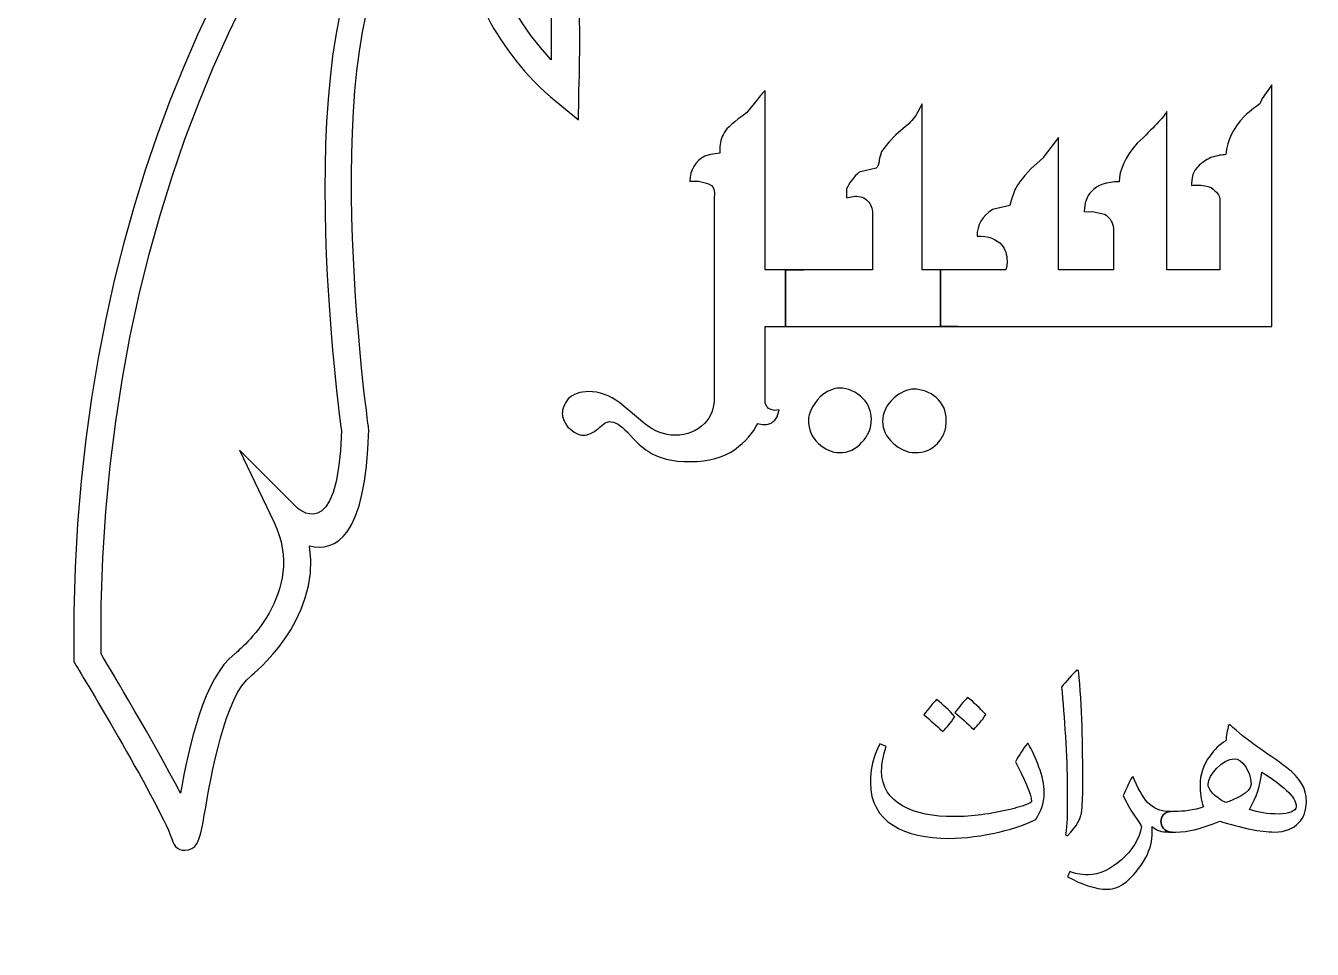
# Model space of a CAD drawing. Header units: millimetres. Extents: x -98 to 20, y -25 to 25.
# Drawn here: x -10.22 to -1.22, y -0.72 to 5.73 of the extents above; entities that cross this region are included whole.
import ezdxf

# ---------------------------------------------------------------- set-up
doc = ezdxf.new("R2010")
doc.units = ezdxf.units.MM
doc.header["$MEASUREMENT"] = 0
doc.layers.add('Layer 1', color=7, linetype='Continuous')

msp = doc.modelspace()

# ---------------------------------------------------------------- linework, layer by layer
at = {"layer": 'Layer 1', "color": 250, "lineweight": 18}
msp.add_open_spline([(-16.8224, 19.7584), (-16.8224, 19.7584), (16.9776, 19.7584), (16.9776, 19.7584), (18.6299, 19.7584), (19.9776, 18.4107), (19.9776, 16.7584), (19.9776, 16.7584), (19.9776, -17.0416), (19.9776, -17.0416), (19.9776, -18.6939), (18.6299, -20.0416), (16.9776, -20.0416), (16.9776, -20.0416), (-16.8224, -20.0416), (-16.8224, -20.0416), (-18.4747, -20.0416), (-19.8224, -18.6939), (-19.8224, -17.0416), (-19.8224, -17.0416), (-19.8224, 16.7584), (-19.8224, 16.7584), (-19.8224, 18.4107), (-18.4747, 19.7584), (-16.8224, 19.7584)], degree=3, knots=[0, 0, 0, 0, 0.125, 0.125, 0.125, 0.25, 0.25, 0.25, 0.375, 0.375, 0.375, 0.5, 0.5, 0.5, 0.625, 0.625, 0.625, 0.75, 0.75, 0.75, 0.875, 0.875, 0.875, 1, 1, 1, 1], dxfattribs=at)
at = {"layer": 'Layer 1', "color": 240}
for points, knots in [([(3.295, 11.0813), (3.295, 11.0813), (3.3156, 11.0739), (3.3156, 11.0739), (3.3349, 11.0674), (10.1292, 8.8262), (10.0527, 1.3445), (10.0527, 1.3445), (10.0524, 1.3182), (10.0524, 1.3182), (10.0524, 1.3182), (10.0393, 1.2963), (10.0393, 1.2963), (10.0378, 1.2937), (9.4707, 0.3562), (9.3669, 0.0794), (9.3521, 0.0158), (9.3151, -0.0095), (9.2535, 0.0014), (9.2535, 0.0014), (9.2513, 0.0017), (9.2513, 0.0017), (9.1794, 0.016), (9.164, 0.106), (9.1403, 0.2435), (9.0927, 0.5205), (8.996, 1.0813), (8.8135, 1.2185), (8.8135, 1.2185), (8.8112, 1.2203), (8.8112, 1.2203), (8.8097, 1.2215), (8.3261, 1.6), (8.4043, 2.1269), (8.2271, 2.0815), (8.0094, 2.183), (7.9918, 2.9373), (7.9918, 2.9373), (7.9926, 2.9518), (7.9926, 2.9518), (7.9937, 2.96), (8.3823, 5.7114), (7.7541, 6.4302), (7.6766, 6.3236), (7.534, 6.1962), (7.3436, 6.3181), (7.2864, 6.0637), (7.1253, 5.5933), (6.6818, 5.2318), (6.6818, 5.2318), (6.5258, 5.1046), (6.5258, 5.1046), (6.5258, 5.3615), (6.5052, 5.6908), (6.5266, 5.9325), (6.5266, 5.9333), (6.5628, 6.2312), (6.3203, 6.2333), (6.2439, 6.2271), (5.7945, 6.2198), (5.6692, 6.8729), (5.6692, 6.8729), (5.4, 6.5295), (5.4, 6.5295), (5.4, 6.5295), (5.3644, 6.7431), (5.3644, 6.7431), (5.3643, 6.7441), (5.2991, 7.1329), (4.9607, 7.1962), (4.9607, 7.1962), (4.9469, 7.1987), (4.9469, 7.1987), (4.9469, 7.1987), (4.9334, 7.206), (4.9334, 7.206), (4.9318, 7.2069), (4.3265, 7.5377), (4.452, 8.3751), (4.4275, 8.4907), (4.2459, 9.2623), (3.689, 9.6173), (3.7578, 9.4877), (3.8255, 9.3271), (3.8746, 9.1509), (3.9484, 8.8854), (3.9872, 8.5793), (3.9349, 8.2857), (3.9349, 8.2857), (3.9207, 8.2065), (3.9207, 8.2065), (3.9207, 8.2065), (3.8407, 8.2065), (3.8407, 8.2065), (3.8385, 8.2065), (3.118, 8.2067), (2.5875, 8.7552), (2.4425, 8.5711), (2.0962, 8.2724), (1.6525, 8.8384), (1.6138, 8.865), (1.4105, 8.9977), (1.2461, 8.9639), (1.2997, 8.7883), (1.3879, 8.6154), (1.5222, 8.4527), (1.5222, 8.4527), (1.6153, 8.3399), (1.6153, 8.3399), (1.6153, 8.3399), (1.4747, 8.2997), (1.4747, 8.2997), (1.4739, 8.2995), (1.1564, 8.2074), (0.8366, 8.5548), (0.8366, 8.5548), (0.8279, 8.5641), (0.8279, 8.5641), (0.8279, 8.5641), (0.8216, 8.5768), (0.8216, 8.5768), (0.8216, 8.5768), (0.8151, 8.5921), (0.8051, 8.6201), (0.8051, 8.6201), (0.7948, 8.6186), (0.7948, 8.6186), (0.3951, 8.0976), (0.0085, 8.216), (-0.2377, 8.3962), (-0.3378, 8.4693), (-0.4131, 8.5536), (-0.4546, 8.6053), (-0.4906, 8.6042), (-0.5283, 8.6088), (-0.5644, 8.624), (-0.5754, 8.5937), (-0.5825, 8.5768), (-0.5825, 8.5768), (-0.5825, 8.5768), (-0.589, 8.5639), (-0.589, 8.5639), (-0.589, 8.5639), (-0.5983, 8.5541), (-0.5983, 8.5541), (-0.9228, 8.2077), (-1.2432, 8.2995), (-1.244, 8.2997), (-1.244, 8.2997), (-1.3857, 8.3402), (-1.3857, 8.3402), (-1.3857, 8.3402), (-1.2911, 8.453), (-1.2911, 8.453), (-1.1661, 8.602), (-1.0806, 8.7596), (-1.0252, 8.9199), (-1.189, 8.9887), (-1.4208, 8.8445), (-1.4745, 8.8085), (-1.9208, 8.239), (-2.2679, 8.5419), (-2.4112, 8.7246), (-2.942, 8.1762), (-3.6633, 8.176), (-3.6654, 8.176), (-3.6654, 8.176), (-3.7455, 8.176), (-3.7455, 8.176), (-3.7455, 8.176), (-3.7596, 8.2549), (-3.7596, 8.2549), (-3.812, 8.5485), (-3.7733, 8.8547), (-3.6994, 9.1203), (-3.6504, 9.2966), (-3.5825, 9.4573), (-3.5135, 9.5869), (-4.071, 9.232), (-4.2527, 8.4603), (-4.2771, 8.3446), (-4.1512, 7.5072), (-4.7573, 7.1764), (-4.7589, 7.1755), (-4.7589, 7.1755), (-4.7724, 7.1682), (-4.7724, 7.1682), (-4.7724, 7.1682), (-4.7862, 7.1658), (-4.7862, 7.1658), (-5.125, 7.1024), (-5.1902, 6.7136), (-5.1903, 6.7126), (-5.1903, 6.7126), (-5.2258, 6.4991), (-5.2258, 6.4991), (-5.2258, 6.4991), (-5.4958, 6.8424), (-5.4958, 6.8424), (-5.6209, 6.1892), (-6.0705, 6.1964), (-6.147, 6.2025), (-6.3897, 6.2005), (-6.3536, 5.9029), (-6.3536, 5.9021), (-6.3322, 5.6604), (-6.3528, 5.3312), (-6.3528, 5.0744), (-6.3528, 5.0744), (-6.5088, 5.2013), (-6.5088, 5.2013), (-6.9531, 5.5629), (-7.1141, 6.0333), (-7.1711, 6.2877), (-7.3618, 6.1659), (-7.5046, 6.2932), (-7.5822, 6.3998), (-8.2112, 5.6812), (-7.8219, 2.9295), (-7.8208, 2.9213), (-7.8208, 2.9213), (-7.82, 2.9064), (-7.82, 2.9064), (-7.8378, 2.1518), (-8.0559, 2.0507), (-8.2334, 2.0962), (-8.1545, 1.5695), (-8.6387, 1.191), (-8.6402, 1.1898), (-8.6402, 1.1898), (-8.6425, 1.188), (-8.6425, 1.188), (-8.8253, 1.0508), (-8.922, 0.4902), (-8.9696, 0.2132), (-8.9933, 0.0754), (-9.0098, -0.0147), (-9.0807, -0.0288), (-9.0807, -0.0288), (-9.0829, -0.0291), (-9.0829, -0.0291), (-9.1445, -0.0399), (-9.1815, -0.0147), (-9.1963, 0.0488), (-9.3004, 0.3256), (-9.8679, 1.2632), (-9.8694, 1.2658), (-9.8694, 1.2658), (-9.8826, 1.2877), (-9.8826, 1.2877), (-9.8826, 1.2877), (-9.8829, 1.314), (-9.8829, 1.314), (-9.953, 8.1709), (-4.2474, 10.6257), (-3.2792, 10.993), (-3.5638, 10.9965), (-3.8344, 11.1225), (-3.8744, 11.571), (-3.8744, 11.571), (-3.8855, 11.6962), (-3.8855, 11.6962), (-3.8855, 11.6962), (-3.7619, 11.6731), (-3.7619, 11.6731), (-3.7605, 11.6729), (-3.233, 11.5586), (-3.1101, 11.8962), (-3.1101, 11.8962), (-3.1053, 11.9092), (-3.1053, 11.9092), (-3.1053, 11.9092), (-3.0977, 11.9197), (-3.0977, 11.9197), (-3.097, 11.9208), (-2.8751, 12.2472), (-2.6154, 12.4402), (-2.6154, 12.4402), (-3.0393, 12.7717), (-3.0393, 12.7717), (-3.0393, 12.7717), (-2.9486, 12.8474), (-2.9486, 12.8474), (-2.9461, 12.8495), (-2.1158, 13.5384), (-1.28, 13.4252), (-1.309, 13.6561), (-1.3096, 14.1132), (-0.9438, 14.431), (-0.9438, 14.431), (-0.9438, 14.8052), (-0.9438, 14.8052), (-0.9438, 14.8052), (-0.4886, 14.8052), (-0.4886, 14.8052), (-0.462, 14.9857), (-0.3571, 15.3867), (0.0535, 15.5036), (0.0535, 15.5036), (0.0959, 15.5156), (0.0959, 15.5156), (0.0959, 15.5156), (0.1327, 15.4912), (0.1327, 15.4912), (0.134, 15.4904), (0.553, 15.2061), (0.5704, 14.8052), (0.5704, 14.8052), (1.2491, 14.8052), (1.2491, 14.8052), (1.2491, 14.8052), (1.2491, 14.3459), (1.2491, 14.3459), (1.347, 14.2285), (1.6991, 13.764), (1.5191, 13.3516), (1.8865, 13.3511), (2.7155, 13.2916), (3.0892, 12.7935), (3.0892, 12.7935), (3.1431, 12.7214), (3.1431, 12.7214), (3.1431, 12.7214), (2.8134, 12.4438), (2.8134, 12.4438), (2.9345, 12.3622), (3.1181, 12.2227), (3.1762, 12.0922), (3.1762, 12.0922), (3.1778, 12.0889), (3.1778, 12.0889), (3.1783, 12.0876), (3.3601, 11.5906), (4.0039, 11.6921), (4.0039, 11.6921), (4.1617, 11.7169), (4.1617, 11.7169), (4.1617, 11.7169), (4.1085, 11.5661), (4.1085, 11.5661), (4.1079, 11.5645), (3.9411, 11.0837), (3.295, 11.0813)], [0, 0, 0, 0, 0.008772, 0.008772, 0.008772, 0.017544, 0.017544, 0.017544, 0.026316, 0.026316, 0.026316, 0.035088, 0.035088, 0.035088, 0.04386, 0.04386, 0.04386, 0.052632, 0.052632, 0.052632, 0.061404, 0.061404, 0.061404, 0.070175, 0.070175, 0.070175, 0.078947, 0.078947, 0.078947, 0.087719, 0.087719, 0.087719, 0.096491, 0.096491, 0.096491, 0.105263, 0.105263, 0.105263, 0.114035, 0.114035, 0.114035, 0.122807, 0.122807, 0.122807, 0.131579, 0.131579, 0.131579, 0.140351, 0.140351, 0.140351, 0.149123, 0.149123, 0.149123, 0.157895, 0.157895, 0.157895, 0.166667, 0.166667, 0.166667, 0.175439, 0.175439, 0.175439, 0.184211, 0.184211, 0.184211, 0.192982, 0.192982, 0.192982, 0.201754, 0.201754, 0.201754, 0.210526, 0.210526, 0.210526, 0.219298, 0.219298, 0.219298, 0.22807, 0.22807, 0.22807, 0.236842, 0.236842, 0.236842, 0.245614, 0.245614, 0.245614, 0.254386, 0.254386, 0.254386, 0.263158, 0.263158, 0.263158, 0.27193, 0.27193, 0.27193, 0.280702, 0.280702, 0.280702, 0.289474, 0.289474, 0.289474, 0.298246, 0.298246, 0.298246, 0.307018, 0.307018, 0.307018, 0.315789, 0.315789, 0.315789, 0.324561, 0.324561, 0.324561, 0.333333, 0.333333, 0.333333, 0.342105, 0.342105, 0.342105, 0.350877, 0.350877, 0.350877, 0.359649, 0.359649, 0.359649, 0.368421, 0.368421, 0.368421, 0.377193, 0.377193, 0.377193, 0.385965, 0.385965, 0.385965, 0.394737, 0.394737, 0.394737, 0.403509, 0.403509, 0.403509, 0.412281, 0.412281, 0.412281, 0.421053, 0.421053, 0.421053, 0.429825, 0.429825, 0.429825, 0.438596, 0.438596, 0.438596, 0.447368, 0.447368, 0.447368, 0.45614, 0.45614, 0.45614, 0.464912, 0.464912, 0.464912, 0.473684, 0.473684, 0.473684, 0.482456, 0.482456, 0.482456, 0.491228, 0.491228, 0.491228, 0.5, 0.5, 0.5, 0.508772, 0.508772, 0.508772, 0.517544, 0.517544, 0.517544, 0.526316, 0.526316, 0.526316, 0.535088, 0.535088, 0.535088, 0.54386, 0.54386, 0.54386, 0.552632, 0.552632, 0.552632, 0.561404, 0.561404, 0.561404, 0.570175, 0.570175, 0.570175, 0.578947, 0.578947, 0.578947, 0.587719, 0.587719, 0.587719, 0.596491, 0.596491, 0.596491, 0.605263, 0.605263, 0.605263, 0.614035, 0.614035, 0.614035, 0.622807, 0.622807, 0.622807, 0.631579, 0.631579, 0.631579, 0.640351, 0.640351, 0.640351, 0.649123, 0.649123, 0.649123, 0.657895, 0.657895, 0.657895, 0.666667, 0.666667, 0.666667, 0.675439, 0.675439, 0.675439, 0.684211, 0.684211, 0.684211, 0.692982, 0.692982, 0.692982, 0.701754, 0.701754, 0.701754, 0.710526, 0.710526, 0.710526, 0.719298, 0.719298, 0.719298, 0.72807, 0.72807, 0.72807, 0.736842, 0.736842, 0.736842, 0.745614, 0.745614, 0.745614, 0.754386, 0.754386, 0.754386, 0.763158, 0.763158, 0.763158, 0.77193, 0.77193, 0.77193, 0.780702, 0.780702, 0.780702, 0.789474, 0.789474, 0.789474, 0.798246, 0.798246, 0.798246, 0.807018, 0.807018, 0.807018, 0.815789, 0.815789, 0.815789, 0.824561, 0.824561, 0.824561, 0.833333, 0.833333, 0.833333, 0.842105, 0.842105, 0.842105, 0.850877, 0.850877, 0.850877, 0.859649, 0.859649, 0.859649, 0.868421, 0.868421, 0.868421, 0.877193, 0.877193, 0.877193, 0.885965, 0.885965, 0.885965, 0.894737, 0.894737, 0.894737, 0.903509, 0.903509, 0.903509, 0.912281, 0.912281, 0.912281, 0.921053, 0.921053, 0.921053, 0.929825, 0.929825, 0.929825, 0.938596, 0.938596, 0.938596, 0.947368, 0.947368, 0.947368, 0.95614, 0.95614, 0.95614, 0.964912, 0.964912, 0.964912, 0.973684, 0.973684, 0.973684, 0.982456, 0.982456, 0.982456, 0.991228, 0.991228, 0.991228, 1, 1, 1, 1]), ([(-3.0781, 10.8626), (-3.0973, 10.8561), (-9.7512, 8.6627), (-9.692, 1.3412), (-9.6244, 1.2289), (-9.3187, 0.7183), (-9.1365, 0.3679), (-9.0784, 0.6893), (-8.9711, 1.1797), (-8.7568, 1.3405), (-8.7203, 1.3701), (-8.2456, 1.7664), (-8.4821, 2.26), (-8.4821, 2.26), (-8.7234, 2.7638), (-8.7234, 2.7638), (-8.7234, 2.7638), (-8.3285, 2.3688), (-8.3285, 2.3688), (-8.3277, 2.3681), (-8.0326, 2.0736), (-8.011, 2.9031), (-8.0329, 3.0616), (-8.427, 6.0021), (-7.6195, 6.6266), (-7.6195, 6.6266), (-7.524, 6.7003), (-7.524, 6.7003), (-7.524, 6.7003), (-7.4741, 6.5904), (-7.4741, 6.5904), (-7.4739, 6.5897), (-7.3578, 6.3254), (-7.1787, 6.537), (-7.1787, 6.537), (-7.023, 6.7208), (-7.023, 6.7208), (-7.023, 6.7208), (-7.0104, 6.4802), (-7.0104, 6.4802), (-7.0104, 6.4787), (-6.9723, 5.9422), (-6.5442, 5.4935), (-6.5442, 5.4935), (-6.5442, 5.8925), (-6.5442, 5.8925), (-6.5499, 5.9551), (-6.5746, 6.3939), (-6.1446, 6.3939), (-6.1446, 6.3939), (-6.1312, 6.3928), (-6.1312, 6.3928), (-6.1301, 6.3927), (-5.7026, 6.3317), (-5.6582, 7.0881), (-5.6582, 7.0881), (-5.6433, 7.3396), (-5.6433, 7.3396), (-5.6433, 7.3396), (-5.3201, 6.9283), (-5.3201, 6.9283), (-5.2522, 7.0845), (-5.1121, 7.2917), (-4.8377, 7.3501), (-4.766, 7.3946), (-4.3622, 7.6768), (-4.4681, 8.3325), (-4.4681, 8.3325), (-4.4707, 8.349), (-4.4707, 8.349), (-4.4707, 8.349), (-4.4678, 8.365), (-4.4678, 8.365), (-4.4672, 8.3686), (-4.2302, 9.6312), (-3.2683, 9.9045), (-3.2683, 9.9045), (-3.2609, 9.9067), (-3.2609, 9.9067), (-3.2609, 9.9067), (-3.2045, 9.7241), (-3.2045, 9.7241), (-3.2592, 9.7054), (-3.4144, 9.4323), (-3.5154, 9.0695), (-3.5754, 8.8535), (-3.6102, 8.6092), (-3.5834, 8.3723), (-3.3823, 8.3913), (-2.8536, 8.4844), (-2.474, 8.9398), (-2.474, 8.9398), (-2.3872, 9.0438), (-2.3872, 9.0438), (-2.3872, 9.0438), (-2.3185, 8.927), (-2.3185, 8.927), (-2.3177, 8.9257), (-2.0328, 8.3953), (-1.6161, 8.9371), (-1.6161, 8.9371), (-1.6075, 8.9482), (-1.6075, 8.9482), (-1.6075, 8.9482), (-1.5952, 8.9569), (-1.5952, 8.9569), (-1.5941, 8.9577), (-1.2573, 9.2011), (-0.975, 9.1046), (-0.96, 9.1804), (-0.9583, 9.2554), (-0.9456, 9.3251), (-0.9484, 9.4197), (-0.9544, 9.5261), (-0.9653, 9.6381), (-0.9764, 9.7502), (-0.993, 9.8701), (-1.0171, 9.9927), (-1.1119, 10.3478), (-1.2263, 10.547), (-1.3929, 10.8545), (-1.3929, 10.8545), (-1.396, 10.8591), (-1.396, 10.8591), (-1.4816, 10.954), (-1.5836, 11.0317), (-1.7039, 11.0834), (-1.8251, 11.1353), (-1.9667, 11.1622), (-2.1316, 11.156), (-2.226, 11.1282), (-2.8894, 10.9329), (-3.0755, 10.8638), (-3.0755, 10.8638), (-3.0781, 10.8626), (-3.0781, 10.8626)], [0, 0, 0, 0, 0.022222, 0.022222, 0.022222, 0.044444, 0.044444, 0.044444, 0.066667, 0.066667, 0.066667, 0.088889, 0.088889, 0.088889, 0.111111, 0.111111, 0.111111, 0.133333, 0.133333, 0.133333, 0.155556, 0.155556, 0.155556, 0.177778, 0.177778, 0.177778, 0.2, 0.2, 0.2, 0.222222, 0.222222, 0.222222, 0.244444, 0.244444, 0.244444, 0.266667, 0.266667, 0.266667, 0.288889, 0.288889, 0.288889, 0.311111, 0.311111, 0.311111, 0.333333, 0.333333, 0.333333, 0.355556, 0.355556, 0.355556, 0.377778, 0.377778, 0.377778, 0.4, 0.4, 0.4, 0.422222, 0.422222, 0.422222, 0.444444, 0.444444, 0.444444, 0.466667, 0.466667, 0.466667, 0.488889, 0.488889, 0.488889, 0.511111, 0.511111, 0.511111, 0.533333, 0.533333, 0.533333, 0.555556, 0.555556, 0.555556, 0.577778, 0.577778, 0.577778, 0.6, 0.6, 0.6, 0.622222, 0.622222, 0.622222, 0.644444, 0.644444, 0.644444, 0.666667, 0.666667, 0.666667, 0.688889, 0.688889, 0.688889, 0.711111, 0.711111, 0.711111, 0.733333, 0.733333, 0.733333, 0.755556, 0.755556, 0.755556, 0.777778, 0.777778, 0.777778, 0.8, 0.8, 0.8, 0.822222, 0.822222, 0.822222, 0.844444, 0.844444, 0.844444, 0.866667, 0.866667, 0.866667, 0.888889, 0.888889, 0.888889, 0.911111, 0.911111, 0.911111, 0.933333, 0.933333, 0.933333, 0.955556, 0.955556, 0.955556, 0.977778, 0.977778, 0.977778, 1, 1, 1, 1]), ([(-1.8699, 4.5223), (-1.8699, 4.5441), (-1.8898, 4.5701), (-1.9288, 4.6004), (-1.9556, 4.6119), (-1.9897, 4.6177), (-2.0318, 4.6177), (-2.0318, 4.6177), (-2.0544, 4.6177), (-2.0544, 4.6177), (-2.0544, 4.6177), (-2.0682, 4.6157), (-2.0682, 4.6157), (-2.0682, 4.6337), (-2.0639, 4.659), (-2.0567, 4.6919), (-2.0567, 4.6919), (-2.0414, 4.724), (-2.0414, 4.724), (-2.0414, 4.724), (-2.0108, 4.7585), (-2.0108, 4.7585), (-1.9958, 4.7738), (-1.969, 4.7914), (-1.9308, 4.8117), (-1.884, 4.8247), (-1.8496, 4.8308), (-1.8281, 4.8308), (-1.8166, 4.9337), (-1.7735, 5.0226), (-1.6984, 5.0972), (-1.6858, 5.1125), (-1.6498, 5.1421), (-1.5901, 5.1849), (-1.5901, 5.1849), (-1.5728, 5.2231), (-1.5728, 5.2231), (-1.5728, 5.2231), (-1.5062, 5.3185), (-1.5062, 5.3185), (-1.5062, 5.3185), (-1.5062, 3.6293), (-1.5062, 3.6293), (-1.5062, 3.6293), (-3.8217, 3.6293), (-3.8217, 3.6293), (-3.8217, 3.6293), (-3.8217, 4.0255), (-3.8217, 4.0255), (-3.8217, 4.0255), (-3.3647, 4.0255), (-3.3647, 4.0255), (-3.3647, 4.0255), (-3.3592, 4.0518), (-3.3592, 4.0518), (-3.3592, 4.0518), (-3.357, 4.0863), (-3.357, 4.0863), (-3.357, 4.1319), (-3.3692, 4.1693), (-3.3933, 4.1985), (-3.4301, 4.2406), (-3.4879, 4.2617), (-3.5667, 4.2617), (-3.5667, 4.3389), (-3.5303, 4.4006), (-3.458, 4.4461), (-3.458, 4.4461), (-3.3363, 4.4749), (-3.3363, 4.4749), (-3.3363, 4.4749), (-3.3286, 4.5108), (-3.3286, 4.5108), (-3.3286, 4.5108), (-3.3018, 4.5854), (-3.3018, 4.5854), (-3.2903, 4.6145), (-3.2525, 4.6639), (-3.1878, 4.7335), (-3.1878, 4.7335), (-3.1059, 4.8064), (-3.1059, 4.8064), (-3.1059, 4.8064), (-3.0963, 4.8194), (-3.0963, 4.8194), (-3.0963, 4.8194), (-2.9972, 4.951), (-2.9972, 4.951), (-2.9972, 4.951), (-2.9972, 4.0255), (-2.9972, 4.0255), (-2.9972, 4.0255), (-2.6125, 4.0255), (-2.6125, 4.0255), (-2.6125, 4.0255), (-2.6125, 4.3225), (-2.6125, 4.3225), (-2.6239, 4.3669), (-2.645, 4.3972), (-2.6752, 4.414), (-2.6752, 4.414), (-2.7591, 4.4331), (-2.7591, 4.4331), (-2.7591, 4.4331), (-2.7897, 4.4308), (-2.7897, 4.4308), (-2.7897, 4.4308), (-2.8165, 4.4331), (-2.8165, 4.4331), (-2.8165, 4.4925), (-2.8, 4.5395), (-2.7667, 4.5739), (-2.725, 4.618), (-2.6599, 4.6406), (-2.5727, 4.6406), (-2.5727, 4.7229), (-2.5309, 4.8132), (-2.4467, 4.9108), (-2.3327, 5.0176), (-2.2634, 5.0911), (-2.2393, 5.1316), (-2.2393, 5.1316), (-2.2393, 4.0255), (-2.2393, 4.0255), (-2.2393, 4.0255), (-1.8699, 4.0255), (-1.8699, 4.0255), (-1.8699, 4.0255), (-1.8699, 4.5223), (-1.8699, 4.5223)], [0, 0, 0, 0, 0.023256, 0.023256, 0.023256, 0.046512, 0.046512, 0.046512, 0.069767, 0.069767, 0.069767, 0.093023, 0.093023, 0.093023, 0.116279, 0.116279, 0.116279, 0.139535, 0.139535, 0.139535, 0.162791, 0.162791, 0.162791, 0.186047, 0.186047, 0.186047, 0.209302, 0.209302, 0.209302, 0.232558, 0.232558, 0.232558, 0.255814, 0.255814, 0.255814, 0.27907, 0.27907, 0.27907, 0.302326, 0.302326, 0.302326, 0.325581, 0.325581, 0.325581, 0.348837, 0.348837, 0.348837, 0.372093, 0.372093, 0.372093, 0.395349, 0.395349, 0.395349, 0.418605, 0.418605, 0.418605, 0.44186, 0.44186, 0.44186, 0.465116, 0.465116, 0.465116, 0.488372, 0.488372, 0.488372, 0.511628, 0.511628, 0.511628, 0.534884, 0.534884, 0.534884, 0.55814, 0.55814, 0.55814, 0.581395, 0.581395, 0.581395, 0.604651, 0.604651, 0.604651, 0.627907, 0.627907, 0.627907, 0.651163, 0.651163, 0.651163, 0.674419, 0.674419, 0.674419, 0.697674, 0.697674, 0.697674, 0.72093, 0.72093, 0.72093, 0.744186, 0.744186, 0.744186, 0.767442, 0.767442, 0.767442, 0.790698, 0.790698, 0.790698, 0.813953, 0.813953, 0.813953, 0.837209, 0.837209, 0.837209, 0.860465, 0.860465, 0.860465, 0.883721, 0.883721, 0.883721, 0.906977, 0.906977, 0.906977, 0.930233, 0.930233, 0.930233, 0.953488, 0.953488, 0.953488, 0.976744, 0.976744, 0.976744, 1, 1, 1, 1]), ([(-5.0482, 3.6293), (-5.0482, 3.6293), (-5.0482, 3.1057), (-5.0482, 3.1057), (-5.0482, 3.0892), (-5.0432, 3.0754), (-5.0329, 3.0647), (-5.0229, 3.054), (-5.0061, 3.0468), (-4.9835, 3.0429), (-4.9835, 3.0429), (-4.951, 3.0468), (-4.951, 3.0468), (-4.951, 3.0468), (-4.9643, 2.997), (-4.9643, 2.997), (-4.9846, 2.9614), (-5.0145, 2.9438), (-5.0539, 2.9438), (-5.0703, 2.9438), (-5.0857, 2.9464), (-5.0995, 2.9514), (-5.1312, 2.8855), (-5.186, 2.8243), (-5.2633, 2.7684), (-5.3406, 2.7126), (-5.4428, 2.6846), (-5.5699, 2.6846), (-5.6969, 2.6846), (-5.7958, 2.7091), (-5.867, 2.7574), (-5.9048, 2.7799), (-5.9534, 2.8243), (-6.0116, 2.8905), (-6.056, 2.9399), (-6.0985, 2.9648), (-6.1395, 2.9648), (-6.1533, 2.9648), (-6.1785, 2.9487), (-6.2145, 2.917), (-6.2508, 2.8855), (-6.2864, 2.8695), (-6.322, 2.8695), (-6.3485, 2.8695), (-6.3844, 2.8887), (-6.4285, 2.9265), (-6.4541, 2.9621), (-6.4668, 2.9939), (-6.4668, 3.0218), (-6.4668, 3.0524), (-6.4526, 3.0861), (-6.425, 3.1229), (-6.3906, 3.157), (-6.3431, 3.1741), (-6.2822, 3.1741), (-6.2084, 3.1741), (-6.1361, 3.1481), (-6.0649, 3.0961), (-6.0649, 3.0961), (-5.8899, 2.9494), (-5.8899, 2.9494), (-5.8214, 2.8959), (-5.7505, 2.8695), (-5.6783, 2.8695), (-5.5921, 2.8695), (-5.5235, 2.8967), (-5.4727, 2.9514), (-5.4271, 2.997), (-5.4042, 3.0566), (-5.4042, 3.1305), (-5.4042, 3.1305), (-5.4042, 4.5338), (-5.4042, 4.5338), (-5.4042, 4.5338), (-5.4022, 4.551), (-5.4022, 4.551), (-5.4022, 4.551), (-5.4022, 4.5606), (-5.4022, 4.5606), (-5.4022, 4.5935), (-5.4148, 4.615), (-5.4394, 4.6245), (-5.4643, 4.634), (-5.4892, 4.6406), (-5.5148, 4.6444), (-5.5148, 4.6444), (-5.547, 4.6444), (-5.547, 4.6444), (-5.547, 4.6444), (-5.5737, 4.6444), (-5.5737, 4.6444), (-5.5737, 4.724), (-5.5388, 4.7833), (-5.4689, 4.8212), (-5.4689, 4.8212), (-5.431, 4.8308), (-5.431, 4.8308), (-5.431, 4.8308), (-5.3644, 4.8404), (-5.3644, 4.8404), (-5.3644, 4.8404), (-5.3644, 4.8745), (-5.3644, 4.8745), (-5.3644, 4.9127), (-5.3548, 4.9487), (-5.3356, 4.9823), (-5.3165, 5.0161), (-5.2637, 5.0627), (-5.1775, 5.1221), (-5.1775, 5.1221), (-5.1033, 5.2136), (-5.1033, 5.2136), (-5.0857, 5.2393), (-5.067, 5.2614), (-5.0482, 5.2802), (-5.0482, 5.2802), (-5.0482, 4.0255), (-5.0482, 4.0255), (-5.0482, 4.0255), (-4.7776, 4.0255), (-4.7776, 4.0255), (-4.7776, 4.0255), (-4.7776, 4.0253), (-4.7776, 4.0253), (-4.7776, 4.0253), (-4.907, 4.0253), (-4.907, 4.0253), (-4.907, 4.0253), (-4.907, 3.6293), (-4.907, 3.6293), (-4.907, 3.6293), (-5.0482, 3.6293), (-5.0482, 3.6293)], [0, 0, 0, 0, 0.022727, 0.022727, 0.022727, 0.045455, 0.045455, 0.045455, 0.068182, 0.068182, 0.068182, 0.090909, 0.090909, 0.090909, 0.113636, 0.113636, 0.113636, 0.136364, 0.136364, 0.136364, 0.159091, 0.159091, 0.159091, 0.181818, 0.181818, 0.181818, 0.204545, 0.204545, 0.204545, 0.227273, 0.227273, 0.227273, 0.25, 0.25, 0.25, 0.272727, 0.272727, 0.272727, 0.295455, 0.295455, 0.295455, 0.318182, 0.318182, 0.318182, 0.340909, 0.340909, 0.340909, 0.363636, 0.363636, 0.363636, 0.386364, 0.386364, 0.386364, 0.409091, 0.409091, 0.409091, 0.431818, 0.431818, 0.431818, 0.454545, 0.454545, 0.454545, 0.477273, 0.477273, 0.477273, 0.5, 0.5, 0.5, 0.522727, 0.522727, 0.522727, 0.545455, 0.545455, 0.545455, 0.568182, 0.568182, 0.568182, 0.590909, 0.590909, 0.590909, 0.613636, 0.613636, 0.613636, 0.636364, 0.636364, 0.636364, 0.659091, 0.659091, 0.659091, 0.681818, 0.681818, 0.681818, 0.704545, 0.704545, 0.704545, 0.727273, 0.727273, 0.727273, 0.75, 0.75, 0.75, 0.772727, 0.772727, 0.772727, 0.795455, 0.795455, 0.795455, 0.818182, 0.818182, 0.818182, 0.840909, 0.840909, 0.840909, 0.863636, 0.863636, 0.863636, 0.886364, 0.886364, 0.886364, 0.909091, 0.909091, 0.909091, 0.931818, 0.931818, 0.931818, 0.954545, 0.954545, 0.954545, 0.977273, 0.977273, 0.977273, 1, 1, 1, 1]), ([(-3.6998, 3.6291), (-3.6998, 3.6291), (-3.9627, 3.6291), (-3.9627, 3.6291), (-3.9627, 3.6291), (-4.907, 3.6291), (-4.907, 3.6291), (-4.907, 3.6291), (-4.907, 4.0253), (-4.907, 4.0253), (-4.907, 4.0253), (-4.2977, 4.0253), (-4.2977, 4.0253), (-4.2977, 4.0253), (-4.2977, 4.4215), (-4.2977, 4.4215), (-4.2977, 4.4559), (-4.3089, 4.4842), (-4.3314, 4.5072), (-4.3532, 4.5298), (-4.3826, 4.5413), (-4.4199, 4.5413), (-4.4199, 4.5413), (-4.4788, 4.5298), (-4.4788, 4.5298), (-4.4788, 4.5298), (-4.4788, 4.5911), (-4.4788, 4.5911), (-4.4597, 4.6339), (-4.4305, 4.6733), (-4.3911, 4.7089), (-4.3911, 4.7089), (-4.2713, 4.7357), (-4.2713, 4.7357), (-4.2636, 4.7434), (-4.2571, 4.758), (-4.2521, 4.7793), (-4.2521, 4.7898), (-4.2465, 4.8138), (-4.235, 4.8517), (-4.235, 4.8517), (-4.1836, 4.9187), (-4.1836, 4.9187), (-4.1836, 4.9187), (-4.1338, 4.97), (-4.1338, 4.97), (-4.1338, 4.97), (-4.0826, 5.0136), (-4.0826, 5.0136), (-4.0458, 5.0427), (-4.0168, 5.0726), (-3.995, 5.1032), (-3.995, 5.1032), (-3.9494, 5.1851), (-3.9494, 5.1851), (-3.9494, 5.1851), (-3.9494, 4.0253), (-3.9494, 4.0253), (-3.9494, 4.0253), (-3.8217, 4.0253), (-3.8217, 4.0253), (-3.8217, 4.0253), (-3.8217, 3.6293), (-3.8217, 3.6293), (-3.8217, 3.6293), (-3.6998, 3.6293), (-3.6998, 3.6293), (-3.6998, 3.6293), (-3.6998, 3.6291), (-3.6998, 3.6291)], [0, 0, 0, 0, 0.043478, 0.043478, 0.043478, 0.086957, 0.086957, 0.086957, 0.130435, 0.130435, 0.130435, 0.173913, 0.173913, 0.173913, 0.217391, 0.217391, 0.217391, 0.26087, 0.26087, 0.26087, 0.304348, 0.304348, 0.304348, 0.347826, 0.347826, 0.347826, 0.391304, 0.391304, 0.391304, 0.434783, 0.434783, 0.434783, 0.478261, 0.478261, 0.478261, 0.521739, 0.521739, 0.521739, 0.565217, 0.565217, 0.565217, 0.608696, 0.608696, 0.608696, 0.652174, 0.652174, 0.652174, 0.695652, 0.695652, 0.695652, 0.73913, 0.73913, 0.73913, 0.782609, 0.782609, 0.782609, 0.826087, 0.826087, 0.826087, 0.869565, 0.869565, 0.869565, 0.913043, 0.913043, 0.913043, 0.956522, 0.956522, 0.956522, 1, 1, 1, 1]), ([(-4.3054, 2.9819), (-4.3054, 2.9195), (-4.3275, 2.8654), (-4.372, 2.82), (-4.4141, 2.7717), (-4.4661, 2.7476), (-4.5281, 2.7476), (-4.5828, 2.7476), (-4.6323, 2.7699), (-4.6767, 2.8142), (-4.7226, 2.8559), (-4.7456, 2.9095), (-4.7456, 2.9742), (-4.7456, 3.0213), (-4.7188, 3.0753), (-4.6655, 3.1362), (-4.6173, 3.1778), (-4.5714, 3.1989), (-4.5281, 3.1989), (-4.4673, 3.1989), (-4.4122, 3.174), (-4.3628, 3.1247), (-4.3245, 3.0841), (-4.3054, 3.0366), (-4.3054, 2.9819)], [0, 0, 0, 0, 0.125, 0.125, 0.125, 0.25, 0.25, 0.25, 0.375, 0.375, 0.375, 0.5, 0.5, 0.5, 0.625, 0.625, 0.625, 0.75, 0.75, 0.75, 0.875, 0.875, 0.875, 1, 1, 1, 1]), ([(-3.7817, 2.9742), (-3.7817, 2.9386), (-3.7867, 2.9087), (-3.797, 2.8847), (-3.802, 2.8682), (-3.8173, 2.8441), (-3.8426, 2.8123), (-3.8835, 2.769), (-3.936, 2.7476), (-4.0007, 2.7476), (-4.0539, 2.7476), (-4.1052, 2.7702), (-4.1541, 2.815), (-4.2032, 2.8606), (-4.2273, 2.9103), (-4.2273, 2.9646), (-4.2273, 3.0255), (-4.2012, 3.0803), (-4.1491, 3.1285), (-4.101, 3.1706), (-4.0539, 3.1913), (-4.0083, 3.1913), (-3.9513, 3.1913), (-3.8993, 3.1718), (-3.8522, 3.1323), (-3.8055, 3.0929), (-3.7817, 3.04), (-3.7817, 2.9742)], [0, 0, 0, 0, 0.111111, 0.111111, 0.111111, 0.222222, 0.222222, 0.222222, 0.333333, 0.333333, 0.333333, 0.444444, 0.444444, 0.444444, 0.555556, 0.555556, 0.555556, 0.666667, 0.666667, 0.666667, 0.777778, 0.777778, 0.777778, 0.888889, 0.888889, 0.888889, 1, 1, 1, 1]), ([(-2.9479, 0.0766), (-2.9368, 0.1474), (-2.9356, 0.2271), (-2.9356, 0.301), (-2.9356, 0.301), (-2.9356, 0.4108), (-2.9356, 0.4108), (-2.9356, 0.616), (-2.9579, 0.9141), (-2.9759, 1.1082), (-2.9445, 1.1488), (-2.9008, 1.1959), (-2.866, 1.2273), (-2.866, 1.2273), (-2.8561, 1.2238), (-2.8561, 1.2238), (-2.8323, 0.9792), (-2.8269, 0.6956), (-2.8269, 0.4345), (-2.8269, 0.366), (-2.8289, 0.2987), (-2.8346, 0.2492), (-2.8381, 0.1876), (-2.8683, 0.1406), (-2.9334, 0.0686), (-2.9334, 0.0686), (-2.9479, 0.0766), (-2.9479, 0.0766)], [0, 0, 0, 0, 0.111111, 0.111111, 0.111111, 0.222222, 0.222222, 0.222222, 0.333333, 0.333333, 0.333333, 0.444444, 0.444444, 0.444444, 0.555556, 0.555556, 0.555556, 0.666667, 0.666667, 0.666667, 0.777778, 0.777778, 0.777778, 0.888889, 0.888889, 0.888889, 1, 1, 1, 1]), ([(-3.8064, 0.7989), (-3.8527, 0.8425), (-3.893, 0.8784), (-3.9377, 0.9156), (-3.9086, 0.9558), (-3.8772, 0.9929), (-3.8492, 1.022), (-3.8033, 0.9861), (-3.765, 0.949), (-3.7214, 0.9019), (-3.7528, 0.8571), (-3.775, 0.828), (-3.8064, 0.7989)], [0, 0, 0, 0, 0.25, 0.25, 0.25, 0.5, 0.5, 0.5, 0.75, 0.75, 0.75, 1, 1, 1, 1]), ([(-3.5901, 0.8134), (-3.6361, 0.8571), (-3.6766, 0.893), (-3.7214, 0.9302), (-3.6923, 0.9703), (-3.661, 1.0074), (-3.6327, 1.0365), (-3.5867, 1.0006), (-3.5488, 0.9638), (-3.5047, 0.9167), (-3.5362, 0.8716), (-3.5588, 0.8425), (-3.5901, 0.8134)], [0, 0, 0, 0, 0.25, 0.25, 0.25, 0.5, 0.5, 0.5, 0.75, 0.75, 0.75, 1, 1, 1, 1]), ([(-2.1823, 0.2393), (-2.1275, 0.2393), (-2.0521, 0.2451), (-1.9829, 0.2719), (-2.0008, 0.319), (-2.0073, 0.3729), (-2.0073, 0.4253), (-2.0073, 0.4939), (-1.9862, 0.5613), (-1.9369, 0.6294), (-1.9055, 0.6723), (-1.8707, 0.7089), (-1.8271, 0.7339), (-1.8236, 0.7698), (-1.8168, 0.8077), (-1.8068, 0.846), (-1.8068, 0.846), (-1.7976, 0.846), (-1.7976, 0.846), (-1.6912, 0.7415), (-1.5331, 0.645), (-1.4029, 0.5467), (-1.3054, 0.4724), (-1.264, 0.405), (-1.264, 0.3055), (-1.264, 0.1945), (-1.3337, 0.0958), (-1.4871, 0.0958), (-1.5801, 0.0958), (-1.7226, 0.1249), (-1.8695, 0.172), (-1.9939, 0.1203), (-2.0904, 0.0958), (-2.1769, 0.0958), (-2.1769, 0.0958), (-2.2026, 0.0958), (-2.2026, 0.0958), (-2.2642, 0.0958), (-2.281, 0.1406), (-2.281, 0.1708), (-2.281, 0.1976), (-2.263, 0.2393), (-2.2026, 0.2393), (-2.2026, 0.2393), (-2.1823, 0.2393), (-2.1823, 0.2393)], [0, 0, 0, 0, 0.066667, 0.066667, 0.066667, 0.133333, 0.133333, 0.133333, 0.2, 0.2, 0.2, 0.266667, 0.266667, 0.266667, 0.333333, 0.333333, 0.333333, 0.4, 0.4, 0.4, 0.466667, 0.466667, 0.466667, 0.533333, 0.533333, 0.533333, 0.6, 0.6, 0.6, 0.666667, 0.666667, 0.666667, 0.733333, 0.733333, 0.733333, 0.8, 0.8, 0.8, 0.866667, 0.866667, 0.866667, 0.933333, 0.933333, 0.933333, 1, 1, 1, 1]), ([(-3.7628, 0.0509), (-4.0736, 0.0509), (-4.3124, 0.1653), (-4.3124, 0.4409), (-4.3124, 0.5321), (-4.2944, 0.6216), (-4.2463, 0.7123), (-4.2463, 0.7123), (-4.2014, 0.6936), (-4.2014, 0.6936), (-4.2225, 0.6296), (-4.234, 0.5722), (-4.234, 0.5229), (-4.234, 0.2963), (-4.0108, 0.2032), (-3.7291, 0.2032), (-3.5982, 0.2032), (-3.4703, 0.2224), (-3.3456, 0.2515), (-3.2942, 0.2638), (-3.2438, 0.2775), (-3.1978, 0.2974), (-3.1887, 0.3009), (-3.1863, 0.3066), (-3.1863, 0.3101), (-3.1863, 0.3625), (-3.2403, 0.4723), (-3.2985, 0.5868), (-3.2717, 0.6351), (-3.2438, 0.6779), (-3.2146, 0.7135), (-3.2146, 0.7135), (-3.209, 0.7135), (-3.209, 0.7135), (-3.1572, 0.6228), (-3.0968, 0.4827), (-3.0968, 0.3717), (-3.0968, 0.2875), (-3.1247, 0.237), (-3.1561, 0.1841), (-3.2537, 0.1248), (-3.5408, 0.0509), (-3.7628, 0.0509)], [0, 0, 0, 0, 0.071429, 0.071429, 0.071429, 0.142857, 0.142857, 0.142857, 0.214286, 0.214286, 0.214286, 0.285714, 0.285714, 0.285714, 0.357143, 0.357143, 0.357143, 0.428571, 0.428571, 0.428571, 0.5, 0.5, 0.5, 0.571429, 0.571429, 0.571429, 0.642857, 0.642857, 0.642857, 0.714286, 0.714286, 0.714286, 0.785714, 0.785714, 0.785714, 0.857143, 0.857143, 0.857143, 0.928571, 0.928571, 0.928571, 1, 1, 1, 1]), ([(-1.651, 0.43), (-1.651, 0.5241), (-1.7179, 0.6084), (-1.7662, 0.6084), (-1.8504, 0.6084), (-1.9514, 0.4892), (-1.9514, 0.4311), (-1.9514, 0.3952), (-1.9097, 0.3423), (-1.8281, 0.301), (-1.773, 0.3201), (-1.651, 0.3684), (-1.651, 0.43)], [0, 0, 0, 0, 0.25, 0.25, 0.25, 0.5, 0.5, 0.5, 0.75, 0.75, 0.75, 1, 1, 1, 1]), ([(-2.475, 0.4815), (-2.4111, 0.328), (-2.353, 0.2392), (-2.2229, 0.2392), (-2.2229, 0.2392), (-2.2081, 0.2392), (-2.2081, 0.2392), (-2.2641, 0.2367), (-2.281, 0.1967), (-2.281, 0.1708), (-2.281, 0.1406), (-2.2642, 0.0958), (-2.2026, 0.0958), (-2.2026, 0.0958), (-2.2026, 0.0957), (-2.2026, 0.0957), (-2.2026, 0.0957), (-2.2262, 0.0957), (-2.2262, 0.0957), (-2.2756, 0.0957), (-2.3113, 0.106), (-2.3396, 0.1316), (-2.3396, 0.1316), (-2.3438, 0.1316), (-2.3438, 0.1316), (-2.3427, 0.1183), (-2.3415, 0.1048), (-2.3415, 0.0922), (-2.3415, 0.0398), (-2.356, -0.0276), (-2.3866, -0.0816), (-2.475, -0.2373), (-2.5715, -0.3047), (-2.6546, -0.3047), (-2.7385, -0.3047), (-2.8418, -0.2665), (-2.9348, -0.217), (-2.9348, -0.217), (-2.918, -0.1792), (-2.918, -0.1792), (-2.8877, -0.1937), (-2.8463, -0.2037), (-2.7889, -0.2037), (-2.6389, -0.2037), (-2.4414, -0.0333), (-2.4169, 0.1328), (-2.4223, 0.1461), (-2.4326, 0.1642), (-2.4472, 0.1834), (-2.4908, 0.245), (-2.5188, 0.2966), (-2.5447, 0.3502), (-2.5221, 0.4019), (-2.5018, 0.4432), (-2.4831, 0.4803), (-2.4831, 0.4803), (-2.475, 0.4815), (-2.475, 0.4815)], [0, 0, 0, 0, 0.052632, 0.052632, 0.052632, 0.105263, 0.105263, 0.105263, 0.157895, 0.157895, 0.157895, 0.210526, 0.210526, 0.210526, 0.263158, 0.263158, 0.263158, 0.315789, 0.315789, 0.315789, 0.368421, 0.368421, 0.368421, 0.421053, 0.421053, 0.421053, 0.473684, 0.473684, 0.473684, 0.526316, 0.526316, 0.526316, 0.578947, 0.578947, 0.578947, 0.631579, 0.631579, 0.631579, 0.684211, 0.684211, 0.684211, 0.736842, 0.736842, 0.736842, 0.789474, 0.789474, 0.789474, 0.842105, 0.842105, 0.842105, 0.894737, 0.894737, 0.894737, 0.947368, 0.947368, 0.947368, 1, 1, 1, 1]), ([(-1.4535, 0.2213), (-1.3907, 0.2213), (-1.3345, 0.2427), (-1.3345, 0.2719), (-1.3345, 0.3446), (-1.4343, 0.4242), (-1.5756, 0.5142), (-1.5848, 0.4242), (-1.6127, 0.3392), (-1.662, 0.2527), (-1.6016, 0.2324), (-1.5354, 0.2213), (-1.4535, 0.2213)], [0, 0, 0, 0, 0.25, 0.25, 0.25, 0.5, 0.5, 0.5, 0.75, 0.75, 0.75, 1, 1, 1, 1])]:
    msp.add_open_spline(points, degree=3, knots=knots, dxfattribs=at)

doc.saveas('drawing.dxf')
